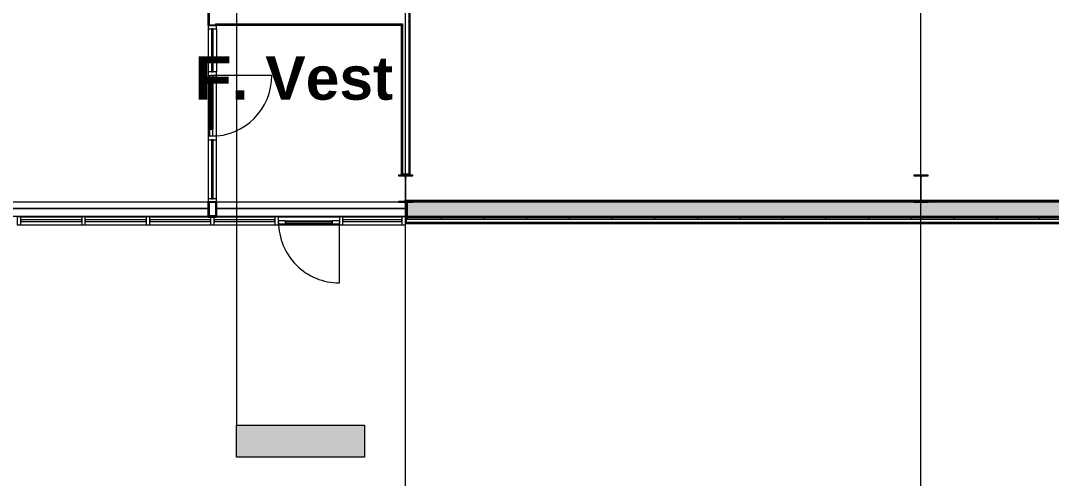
# Model space of a CAD drawing. Header units: inches. Extents: x 25557 to 33164, y -23509 to -20035.
# Drawn here: x 29960 to 30539, y -22942 to -22685 of the extents above; entities that cross this region are included whole.
import ezdxf

# ---------------------------------------------------------------- set-up
doc = ezdxf.new("R2010")
doc.units = ezdxf.units.IN
doc.header["$MEASUREMENT"] = 0
doc.linetypes.add('Grid Line 1_2_', pattern=[0.875, 0.5, -0.125, 0.125, -0.125])
for name, color, linetype, lineweight in [('A-DOOR', 31, 'Continuous', 9), ('A-GLAZ-CURT', 52, 'Continuous', 9), ('A-GLAZ-CWMG', 51, 'Continuous', 9), ('A-WALL', 113, 'Continuous', 25), ('A-WALL-PATT', 111, 'Continuous', 25), ('C-BLDG-PADS', 91, 'Continuous', 9), ('C-TOPO', 7, 'Continuous', 9), ('G-ANNO-SYMB', 111, 'Continuous', 9), ('I-WALL', 2, 'Continuous', 9), ('L-SITE-WALL', 31, 'Continuous', 9), ('M-AREA-IDEN', 171, 'Continuous', 9), ('S-COLS', 52, 'Continuous', 9), ('S-GRID', 1, 'Continuous', 9)]:
    doc.layers.add(name, color=color, linetype=linetype, lineweight=lineweight)
doc.styles.add('Arial_B', font='arialbd.ttf', dxfattribs={"height": 24.354149})
pattern_1 = [(0, (5932.319, 0), (61.44, 15.36), [2.534, -43.546, 2.534, -43.546, -245.76]), (0, (5932.319, 0), (61.44, 15.36), [-92.16, 2.534, -89.626, 2.534, -43.546, -107.52]), (0, (5932.319, 0), (61.44, 15.36), [-230.4, 2.534, -28.186, 2.534, -74.266]), (120, (5955.359, 7.68), (-44.02215, 45.528601), [2.534, -43.546, 2.534, -43.546, -245.76]), (120, (5955.359, 7.68), (-44.02215, 45.528601), [-92.16, 2.534, -89.626, 2.534, -43.546, -107.52]), (120, (5955.359, 7.68), (-44.02215, 45.528601), [-230.4, 2.534, -28.186, 2.534, -74.266]), (240, (5963.039, 38.4), (-17.41785, -60.888601), [2.534, -43.546, 2.534, -43.546, -245.76]), (240, (5963.039, 38.4), (-17.41785, -60.888601), [-92.16, 2.534, -89.626, 2.534, -43.546, -107.52]), (240, (5963.039, 38.4), (-17.41785, -60.888601), [-230.4, 2.534, -28.186, 2.534, -74.266])]

# ---------------------------------------------------------------- blocks, each defined once
blk = doc.blocks.new('W-Wide Flange-Column - B2_D-V5-Overall Floor Plan')
at = {"layer": 'S-COLS'}
h = blk.add_hatch(dxfattribs=at)
h.set_pattern_fill('FP_11', color=256, style=0, pattern_type=2)
h.set_pattern_definition([(225, (30176.21, -22779.678), (19.00703, -19.00703), []), (225, (30176.21, -22808.478), (19.00703, -19.00703), [])])
h.paths.add_polyline_path([(-4, 7.62), (-4, 7.19), (-0.84, 7.19), (-0.35, 6.99), (-0.14, 6.5), (-0.14, -6.5), (-0.35, -6.99), (-0.84, -7.19), (-4, -7.19), (-4, -7.62), (4, -7.62), (4, -7.19), (0.84, -7.19), (0.35, -6.99), (0.14, -6.5), (0.14, 6.5), (0.35, 6.99), (0.84, 7.19), (4, 7.19), (4, 7.62)], flags=0)
at = {"layer": 'S-COLS', "lineweight": 15}
for p, q in [((4, 7.62), (-4, 7.62)), ((-4, 7.62), (-4, 7.19)), ((-4, 7.19), (-0.84, 7.19)), ((-0.14, 6.5), (-0.14, -6.5)), ((0.14, -6.5), (0.14, 6.5)), ((0.84, 7.19), (4, 7.19)), ((4, 7.19), (4, 7.62)), ((-0.84, -7.19), (-4, -7.19)), ((-4, -7.19), (-4, -7.62)), ((-4, -7.62), (4, -7.62)), ((4, -7.19), (0.84, -7.19)), ((4, -7.62), (4, -7.19))]:
    blk.add_line(p, q, dxfattribs=at)
for centre, start, end in [((-0.84, 6.5), 0, 90), ((0.84, 6.5), 90, 180), ((-0.84, -6.5), 270, 0), ((0.84, -6.5), 180, 270)]:
    blk.add_arc(centre, 0.691, start, end, dxfattribs=at)
blk = doc.blocks.new('W-Wide Flange-Column - B2_D-V12-Overall Floor Plan')
at = {"layer": 'S-COLS', "lineweight": 15}
for p, q in [((4, 7.62), (-4, 7.62)), ((-4, 7.62), (-4, 7.19)), ((-4, 7.19), (-0.84, 7.19)), ((-0.14, 6.5), (-0.14, -6.5)), ((0.14, -6.5), (0.14, 6.5)), ((0.84, 7.19), (4, 7.19)), ((4, 7.19), (4, 7.62)), ((-0.84, -7.19), (-4, -7.19)), ((-4, -7.19), (-4, -7.62)), ((-4, -7.62), (4, -7.62)), ((4, -7.19), (0.84, -7.19)), ((4, -7.62), (4, -7.19))]:
    blk.add_line(p, q, dxfattribs=at)
for centre, start, end in [((-0.84, 6.5), 0, 90), ((0.84, 6.5), 90, 180), ((-0.84, -6.5), 270, 0), ((0.84, -6.5), 180, 270)]:
    blk.add_arc(centre, 0.691, start, end, dxfattribs=at)
blk = doc.blocks.new('System Panel - Exterior Glazing-1142335-Overall Floor Plan')
at = {"layer": 'A-GLAZ-CURT'}
for p, q in [((16.53125, -0.25), (-16.53125, -0.25)), ((-16.53125, -0.25), (-16.53125, -1.25)), ((-16.53125, -1.25), (-16.53125, -0.25)), ((16.53125, -0.25), (-16.53125, -0.25)), ((-16.53125, -1.25), (16.53125, -1.25)), ((-16.53125, -1.25), (16.53125, -1.25)), ((16.53125, -1.25), (16.53125, -0.25)), ((16.53125, -0.25), (16.53125, -1.25))]:
    blk.add_line(p, q, dxfattribs=at)
blk = doc.blocks.new('Door_Single_Storefront - one-1142336-Overall Floor Plan')
at = {"layer": 'A-DOOR'}
for p, q in [((-17.09375, 34.1875), (-17.09375, 0)), ((-13.09375, 1), (-17.09375, 1)), ((-13.09375, -0.75), (-13.09375, 1)), ((-13.09375, 1), (13.09375, 1)), ((13.09375, 0.5), (-13.09375, 0.5)), ((-13.09375, 0.5), (-13.09375, -0.25)), ((17.09375, 1), (13.09375, 1)), ((13.09375, 1), (13.09375, -0.75)), ((13.09375, -0.25), (13.09375, 0.5)), ((-17.09375, -0.75), (-13.09375, -0.75)), ((-13.09375, -0.25), (13.09375, -0.25)), ((13.09375, -0.75), (-13.09375, -0.75)), ((13.09375, -0.75), (17.09375, -0.75))]:
    blk.add_line(p, q, dxfattribs=at)
blk.add_arc((-17.09375, 0), 34.1875, 360, 90, dxfattribs=at)
blk = doc.blocks.new('System Panel - Exterior Glazing-827433-Overall Floor Plan')
at = {"layer": 'A-GLAZ-CURT'}
for p, q in [((17.09375, -0.25), (-17.09375, -0.25)), ((-17.09375, -0.25), (-17.09375, -1.25)), ((-17.09375, -1.25), (-17.09375, -0.25)), ((17.09375, -0.25), (-17.09375, -0.25)), ((-17.09375, -1.25), (17.09375, -1.25)), ((-17.09375, -1.25), (17.09375, -1.25)), ((17.09375, -1.25), (17.09375, -0.25)), ((17.09375, -0.25), (17.09375, -1.25))]:
    blk.add_line(p, q, dxfattribs=at)
blk = doc.blocks.new('Rectangular Mullion - Exterior 2_ x 4_5_-1135294-Overall Floor Plan')
at = {"layer": 'A-GLAZ-CWMG'}
for p, q in [((24208.7, -22795.43), (24241.77, -22795.43)), ((24208.7, -22799.93), (24241.77, -22799.93))]:
    blk.add_line(p, q, dxfattribs=at)
blk = doc.blocks.new('Rectangular Mullion - Exterior 2_ x 4_5_-769200-Overall Floor Plan')
at = {"layer": 'A-GLAZ-CWMG'}
for p, q in [((24172.52, -22795.43), (24206.7, -22795.43)), ((24172.52, -22799.93), (24206.7, -22799.93))]:
    blk.add_line(p, q, dxfattribs=at)
blk = doc.blocks.new('Rectangular Mullion - Exterior 2_ x 4_5_-V13-Overall Floor Plan')
at = {"layer": 'A-GLAZ-CWMG'}
for p, q in [((24136.33, -22799.93), (24170.52, -22799.93)), ((24137.7, -22795.43), (24170.52, -22795.43))]:
    blk.add_line(p, q, dxfattribs=at)
blk = doc.blocks.new('Rectangular Mullion - Exterior 2_ x 4_5_-V14-Overall Floor Plan')
at = {"layer": 'A-GLAZ-CWMG'}
for p, q in [((24100.14, -22795.43), (24132.95, -22795.43)), ((24100.14, -22799.93), (24134.33, -22799.93))]:
    blk.add_line(p, q, dxfattribs=at)
blk = doc.blocks.new('Rectangular Mullion - Exterior 2_ x 4_5_-1142342-Overall Floor Plan')
at = {"layer": 'A-GLAZ-CWMG', "lineweight": 13}
for p, q in [((0, 3), (-2, 3)), ((-2, 3), (-2, -1.5)), ((0, -1.5), (0, 3)), ((-2, -1.5), (0, -1.5))]:
    blk.add_line(p, q, dxfattribs=at)
blk = doc.blocks.new('Rectangular Mullion - Exterior 2_ x 4_5_-1115231-Overall Floor Plan')
at = {"layer": 'A-GLAZ-CWMG', "lineweight": 13}
for p, q in [((-1, 3), (1, 3)), ((-1, -1.5), (-1, 3)), ((1, 3), (1, -1.5)), ((1, -1.5), (-1, -1.5))]:
    blk.add_line(p, q, dxfattribs=at)
blk = doc.blocks.new('System Panel - Exterior Glazing-1144626-Overall Floor Plan')
at = {"layer": 'A-GLAZ-CURT'}
for p, q in [((12.06, -0.25), (-12.06, -0.25)), ((-12.06, -0.25), (-12.06, -1.25)), ((-12.06, -1.25), (-12.06, -0.25)), ((12.06, -0.25), (-12.06, -0.25)), ((-12.06, -1.25), (12.06, -1.25)), ((-12.06, -1.25), (12.06, -1.25)), ((12.06, -1.25), (12.06, -0.25)), ((12.06, -0.25), (12.06, -1.25))]:
    blk.add_line(p, q, dxfattribs=at)
blk = doc.blocks.new('Rectangular Mullion - Exterior 2_ x 4_5_-1144624-Overall Floor Plan')
at = {"layer": 'A-GLAZ-CWMG'}
for p, q in [((24133.08, -22689.93), (24133.08, -22714.05)), ((24137.58, -22689.93), (24137.58, -22714.05))]:
    blk.add_line(p, q, dxfattribs=at)
blk = doc.blocks.new('Rectangular Mullion - Exterior 2_ x 4_5_-1142494-Overall Floor Plan')
at = {"layer": 'A-GLAZ-CWMG', "lineweight": 13}
for p, q in [((-2, 3), (0, 3)), ((-2, -1.5), (-2, 3)), ((0, 3), (0, -1.5)), ((0, -1.5), (-2, -1.5))]:
    blk.add_line(p, q, dxfattribs=at)
blk = doc.blocks.new('Rectangular Mullion - Exterior 2_ x 4_5_-1142495-Overall Floor Plan')
at = {"layer": 'A-GLAZ-CWMG', "lineweight": 13}
for p, q in [((0, 3), (-2, 3)), ((-2, 3), (-2, -1.5)), ((0, -1.5), (0, 3)), ((-2, -1.5), (0, -1.5))]:
    blk.add_line(p, q, dxfattribs=at)
blk = doc.blocks.new('Section - 3_32_ x 3_8_-18514-Overall Floor Plan')
at = {"layer": 'G-ANNO-SYMB'}
blk.add_hatch(color=256, dxfattribs=at).paths.add_polyline_path([(0, 0.375), (0, 0), (-0.09375, 0), (-0.09375, 0.375)], flags=0)
for p, q in [((0, 0.375), (-0.09375, 0.375)), ((-0.09375, 0.375), (-0.09375, 0)), ((0, 0), (0, 0.375)), ((-0.09375, 0), (0, 0))]:
    blk.add_line(p, q, dxfattribs=at)

msp = doc.modelspace()

# ---------------------------------------------------------------- hatches: boundary and pattern name
at = {"layer": 'A-WALL-PATT', "lineweight": 9}
h = msp.add_hatch(dxfattribs=at)
h.set_pattern_fill('FP_19', color=256, style=0, pattern_type=2)
h.set_pattern_definition(pattern_1)
h.paths.add_polyline_path([(30174.46, -22772.05), (30177.96, -22772.05), (30177.96, -22771.43), (30174.46, -22771.43), (30174.46, -22687.05), (30173.83, -22687.05), (30173.83, -22772.05)], flags=0)
h.paths.add_polyline_path([(30174.46, -22683.55), (30174.46, -22520.37), (30173.83, -22520.37), (30173.83, -22683.55)], flags=0)
h.paths.add_polyline_path([(30174.46, -22516.87), (30174.46, -22365.68), (30177.96, -22365.68), (30177.96, -22365.05), (30173.83, -22365.05), (30173.83, -22516.87)], flags=0)
h = msp.add_hatch(dxfattribs=at)
h.set_pattern_fill('FP_19', color=256, style=0, pattern_type=2)
h.set_pattern_definition(pattern_1)
h.paths.add_polyline_path([(30177.96, -22772.05), (30178.58, -22772.05), (30178.58, -22365.05), (30177.96, -22365.05), (30177.96, -22771.43)], flags=0)
h = msp.add_hatch(dxfattribs=at)
h.set_pattern_fill('FP_19', color=256, style=0, pattern_type=2)
h.set_pattern_definition(pattern_1)
h.paths.add_polyline_path([(30065.9, -22795.43), (30065.9, -22787.3), (30065.27, -22787.3), (30065.27, -22795.43)], flags=0)
h.paths.add_polyline_path([(30065.9, -22687.93), (30065.9, -22516.87), (30065.27, -22516.87), (30065.27, -22687.93)], flags=0)
h = msp.add_hatch(dxfattribs=at)
h.set_pattern_fill('FP_19', color=256, style=0, pattern_type=2)
h.set_pattern_definition(pattern_1)
h.paths.add_polyline_path([(30173.83, -22687.68), (30173.83, -22687.05), (30070.02, -22687.05), (30070.02, -22687.68), (30084.5, -22687.68)], flags=0)
h = msp.add_hatch(dxfattribs=at)
h.set_pattern_fill('FP_20', color=256, style=0, pattern_type=2)
h.set_pattern_definition([(161.57, (5933.279, 0.96), (-7.6802237, -0.0009796), [0, -54.643, 6.067, 0]), (18.43, (5931.359, 0.96), (-7.6802237, 0.0009796), [0, -54.643, 6.067, 0]), (108.43, (5933.279, 0.96), (3.8382953, -19.20136532), [18.211, -42.499]), (71.57, (5931.359, 0.96), (3.8382953, 19.20136532), [18.211, -42.499])])
h.paths.add_polyline_path([(30177.08, -22795.3), (31005.65, -22795.3), (31005.65, -22787.3), (30177.08, -22787.3)], flags=0)
h = msp.add_hatch(dxfattribs=at)
h.set_pattern_fill('FP_22', color=256, style=0, pattern_type=2)
h.set_pattern_definition([(0, (5932.32, 0), (0, 24), []), (90, (5932.32, 0), (-24, 1e-15), [])])
h.paths.add_polyline_path([(30177.08, -22797.05), (31005.65, -22797.05), (31005.65, -22796.05), (30177.08, -22796.05)], flags=0)

# ---------------------------------------------------------------- linework, layer by layer
at = {"layer": 'A-WALL', "lineweight": 9}
for p, q in [((30177.96, -22365.68), (30177.96, -22771.43)), ((30065.9, -22516.87), (30065.9, -22687.93)), ((30069.4, -22687.05), (30174.46, -22687.05)), ((30069.4, -22687.05), (30069.4, -22687.93)), ((30174.46, -22687.05), (30174.46, -22771.43)), ((30174.46, -22771.43), (30177.96, -22771.43)), ((30065.9, -22787.3), (30065.9, -22794.8)), ((30069.4, -22787.3), (30069.4, -22794.8)), ((30177.08, -22787.3), (30177.08, -22797.05)), ((30461.71, -22787.3), (30180.21, -22787.3)), ((30751.21, -22787.3), (30469.71, -22787.3)), ((30065.9, -22794.8), (30069.4, -22794.8)), ((31006.4, -22797.05), (30176.33, -22797.05)), ((31006.4, -22798.68), (30176.33, -22798.68)), ((31005.65, -22795.3), (30177.08, -22795.3)), ((31005.65, -22796.05), (30177.08, -22796.05))]:
    msp.add_line(p, q, dxfattribs=at)
at = {"layer": 'C-BLDG-PADS'}
for p, q in [((29886.58, -22790.8), (30065.27, -22790.8)), ((30070.02, -22790.8), (30176.33, -22790.8))]:
    msp.add_line(p, q, dxfattribs=at)
at = {"layer": 'C-TOPO'}
for p, q in [((30065.27, -22790.8), (29886.58, -22790.8)), ((30176.33, -22790.8), (30070.02, -22790.8))]:
    msp.add_line(p, q, dxfattribs=at)
at = {"layer": 'G-ANNO-SYMB'}
msp.add_line((30081.15, -21006.81), (30081.15, -22912.57), dxfattribs=at)
at = {"layer": 'I-WALL', "lineweight": 25}
for p, q in [((30178.58, -22772.05), (30178.58, -22365.05)), ((30065.27, -22516.24), (30065.27, -22687.93)), ((30065.27, -22687.93), (30070.02, -22687.93)), ((30070.02, -22687.68), (30173.83, -22687.68)), ((30070.02, -22687.93), (30070.02, -22687.68)), ((30173.83, -22687.68), (30173.83, -22772.05)), ((30070.02, -22787.3), (30065.27, -22787.3)), ((30065.27, -22787.3), (30065.27, -22795.43)), ((30070.02, -22795.43), (30070.02, -22787.3)), ((30065.27, -22795.43), (30070.02, -22795.43))]:
    msp.add_line(p, q, dxfattribs=at)
at = {"layer": 'L-SITE-WALL', "lineweight": 25}
for p, q in [((30176.33, -22787.3), (30176.33, -22799.05)), ((30465.41, -22786.55), (30176.51, -22786.55)), ((30562.33, -22786.55), (30466.01, -22786.55)), ((30176.33, -22799.05), (31006.4, -22799.05))]:
    msp.add_line(p, q, dxfattribs=at)
at = {"layer": 'S-GRID', "linetype": 'Grid Line 1_2_'}
for p, q in [((30176.21, -23095.8), (30176.21, -20550.05)), ((30465.71, -23095.8), (30465.71, -20550.05)), ((30176.21, -23413.24), (30176.21, -20902.43)), ((30465.71, -23413.24), (30465.71, -20902.43)), ((32359.66, -22787.3), (27403.68, -22787.3)), ((32651.38, -22787.3), (27722.53, -22787.3)), ((32263.66, -22795.3), (27499.68, -22795.3)), ((32555.38, -22795.3), (27847.84, -22795.3))]:
    msp.add_line(p, q, dxfattribs=at)

# ---------------------------------------------------------------- block references
at = {"layer": 'A-DOOR'}
for p, rotation in [((30066.9, -22733.15), 270), ((30121.93, -22798.43), 180)]:
    msp.add_blockref('Door_Single_Storefront - one-1142336-Overall Floor Plan', p, dxfattribs=dict(at, rotation=rotation))
at = {"layer": 'A-GLAZ-CURT'}
for name, p, rotation in [('System Panel - Exterior Glazing-1144626-Overall Floor Plan', (30066.9, -22701.99), 90), ('System Panel - Exterior Glazing-1142335-Overall Floor Plan', (30066.9, -22768.77), 90), ('System Panel - Exterior Glazing-827433-Overall Floor Plan', (29977.18, -22798.43), 180), ('System Panel - Exterior Glazing-827433-Overall Floor Plan', (30013.37, -22798.43), 180), ('System Panel - Exterior Glazing-827433-Overall Floor Plan', (30049.55, -22798.43), 180), ('System Panel - Exterior Glazing-827433-Overall Floor Plan', (30085.74, -22798.43), 180), ('System Panel - Exterior Glazing-1142335-Overall Floor Plan', (30157.55, -22798.43), 180)]:
    msp.add_blockref(name, p, dxfattribs=dict(at, rotation=rotation))
at = {"layer": 'A-GLAZ-CWMG', "extrusion": (0, 0, -1), "rotation": 90}
for name, p in [('Rectangular Mullion - Exterior 2_ x 4_5_-1142494-Overall Floor Plan', (-30066.9, -22687.93)), ('Rectangular Mullion - Exterior 2_ x 4_5_-1115231-Overall Floor Plan', (-30066.9, -22715.05)), ('Rectangular Mullion - Exterior 2_ x 4_5_-1115231-Overall Floor Plan', (-30066.9, -22751.24))]:
    msp.add_blockref(name, p, dxfattribs=at)
at = {"layer": 'A-GLAZ-CWMG'}
for name, p in [('Rectangular Mullion - Exterior 2_ x 4_5_-1144624-Overall Floor Plan', (5932.32, 0)), ('Rectangular Mullion - Exterior 2_ x 4_5_-769200-Overall Floor Plan', (5787.57, 0)), ('Rectangular Mullion - Exterior 2_ x 4_5_-769200-Overall Floor Plan', (5823.76, 0)), ('Rectangular Mullion - Exterior 2_ x 4_5_-V14-Overall Floor Plan', (5932.32, 0)), ('Rectangular Mullion - Exterior 2_ x 4_5_-V13-Overall Floor Plan', (5932.32, 0)), ('Rectangular Mullion - Exterior 2_ x 4_5_-769200-Overall Floor Plan', (5932.32, 0)), ('Rectangular Mullion - Exterior 2_ x 4_5_-1135294-Overall Floor Plan', (5932.32, 0)), ('Rectangular Mullion - Exterior 2_ x 4_5_-1142342-Overall Floor Plan', (30176.08, -22798.43))]:
    msp.add_blockref(name, p, dxfattribs=at)
at = {"layer": 'A-GLAZ-CWMG', "rotation": 270}
for name, p in [('Rectangular Mullion - Exterior 2_ x 4_5_-769200-Overall Floor Plan', (52865.32, 1456.46)), ('Rectangular Mullion - Exterior 2_ x 4_5_-1135294-Overall Floor Plan', (52865.32, 1456.46)), ('Rectangular Mullion - Exterior 2_ x 4_5_-1142495-Overall Floor Plan', (30066.9, -22787.3))]:
    msp.add_blockref(name, p, dxfattribs=at)
at = {"layer": 'A-GLAZ-CWMG', "extrusion": (0, 0, -1)}
for p in [(-29959.08, -22798.43), (-29995.27, -22798.43), (-30031.46, -22798.43), (-30067.65, -22798.43), (-30103.83, -22798.43), (-30140.02, -22798.43)]:
    msp.add_blockref('Rectangular Mullion - Exterior 2_ x 4_5_-1115231-Overall Floor Plan', p, dxfattribs=at)
at = {"layer": 'G-ANNO-SYMB', "extrusion": (0, 0, -1), "xscale": 191.9999999999999, "yscale": 191.9999999999999, "zscale": 191.9999999999999, "rotation": 90.00000000000053}
msp.add_blockref('Section - 3_32_ x 3_8_-18514-Overall Floor Plan', (-30081.15, -22912.57), dxfattribs=at)
at = {"layer": 'S-COLS', "rotation": 180}
for name, p in [('W-Wide Flange-Column - B2_D-V5-Overall Floor Plan', (30176.21, -22779.68)), ('W-Wide Flange-Column - B2_D-V12-Overall Floor Plan', (30465.71, -22779.68))]:
    msp.add_blockref(name, p, dxfattribs=at)

# ---------------------------------------------------------------- texts
at = {"layer": 'M-AREA-IDEN', "insert": (30113.48, -22705.38), "char_height": 24.354, "width": 129.312, "attachment_point": 2, "line_spacing_factor": 0.938532, "style": 'Arial_B'}
msp.add_mtext('F. Vest', dxfattribs=at)

doc.saveas('drawing.dxf')
